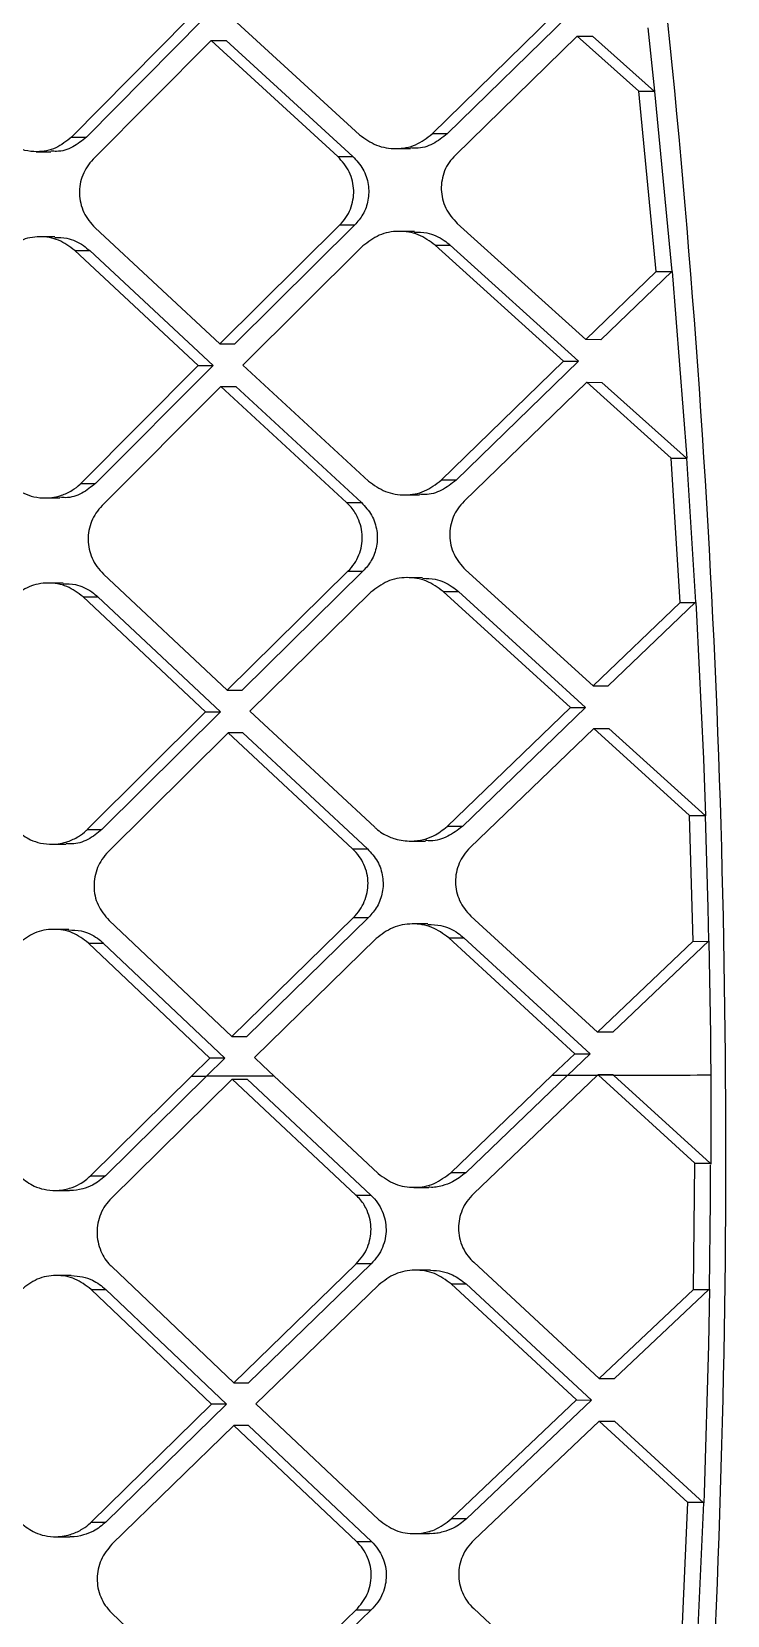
# Model space of a CAD drawing. Extents: x 939 to 1039, y 781 to 934.
# Drawn here: x 1029.366 to 1030.083, y 821.815 to 823.448 of the extents above; entities that cross this region are included whole.
import ezdxf

# ---------------------------------------------------------------- set-up
doc = ezdxf.new("R2010")
doc.units = 0
doc.header["$MEASUREMENT"] = 0
doc.layers.add('1', color=4, linetype='Continuous')

# ---------------------------------------------------------------- blocks, each defined once
blk = doc.blocks.new('Envoy')
at = {"layer": '1', "color": 3, "linetype": 'Continuous', "lineweight": 25}
for p, q in [((90.8736, 24.2862), (90.7532, 24.1647)), ((90.889, 24.2861), (90.7685, 24.1647)), ((91.0503, 24.1671), (90.9194, 24.2867)), ((91.1251, 24.1679), (91.2506, 24.2906)), ((91.2663, 24.2905), (91.1407, 24.1679)), ((90.8972, 24.2644), (90.7754, 24.1418)), ((90.8972, 24.2644), (90.9126, 24.2644)), ((91.0278, 24.1448), (90.8972, 24.2644)), ((90.9126, 24.2644), (91.0433, 24.1448)), ((91.2749, 24.2688), (91.1491, 24.1462)), ((91.3385, 24.212), (91.2749, 24.2688)), ((91.2749, 24.2688), (91.2906, 24.2688)), ((91.2906, 24.2688), (91.3545, 24.2117)), ((91.3477, 24.2774), (91.3547, 24.2119)), ((91.3385, 24.212), (91.3543, 24.212)), ((91.3564, 24.026), (91.3385, 24.212)), ((91.3544, 24.2118), (91.3723, 24.0262)), ((90.7532, 24.1647), (90.7685, 24.1647)), ((91.1407, 24.1679), (91.1251, 24.1679)), ((90.7166, 24.1496), (90.7319, 24.1496)), ((91.0874, 24.1528), (91.1029, 24.1528)), ((91.0278, 24.1448), (91.0433, 24.1448)), ((90.7774, 24.0711), (90.9062, 23.9514)), ((90.9062, 23.9514), (91.0298, 24.0741)), ((91.0453, 24.0741), (90.9216, 23.9514)), ((91.0298, 24.0741), (91.0453, 24.0741)), ((91.1068, 24.0674), (91.0912, 24.0674)), ((91.1511, 24.0755), (91.2836, 23.9559)), ((90.7359, 24.0618), (90.7206, 24.0619)), ((91.0536, 24.0524), (90.9297, 23.9297)), ((91.1283, 24.0532), (91.1439, 24.0532)), ((91.2605, 23.9336), (91.1283, 24.0532)), ((91.1439, 24.0532), (91.2762, 23.9336)), ((90.7566, 24.0477), (90.7719, 24.0476)), ((90.8839, 23.9292), (90.7566, 24.0477)), ((90.7719, 24.0476), (90.8992, 23.9291)), ((91.2836, 23.9559), (91.3564, 24.026)), ((91.3724, 24.0262), (91.2993, 23.9558)), ((91.3564, 24.026), (91.3722, 24.026)), ((91.3726, 24.0262), (91.3879, 23.8336)), ((91.2993, 23.9558), (91.2836, 23.9559)), ((90.9062, 23.9514), (90.9216, 23.9514)), ((90.7626, 23.8077), (90.8839, 23.9292)), ((90.8992, 23.9292), (90.7779, 23.8077)), ((90.8839, 23.9292), (90.8992, 23.9291)), ((90.9297, 23.9297), (91.0595, 23.8101)), ((91.1343, 23.811), (91.2605, 23.9336)), ((91.2762, 23.9336), (91.1498, 23.8109)), ((91.2605, 23.9336), (91.2762, 23.9336)), ((90.9073, 23.9074), (90.7846, 23.7848)), ((90.9073, 23.9074), (90.9227, 23.9074)), ((91.0369, 23.7878), (90.9073, 23.9074)), ((90.9227, 23.9074), (91.0524, 23.7878)), ((91.2847, 23.9119), (91.1581, 23.7892)), ((91.2847, 23.9119), (91.3004, 23.9118)), ((91.3716, 23.8337), (91.2847, 23.9119)), ((91.3003, 23.9118), (91.3876, 23.8335)), ((91.3716, 23.8337), (91.3874, 23.8337)), ((91.381, 23.6849), (91.3716, 23.8337)), ((91.3876, 23.8335), (91.3969, 23.6851)), ((90.7626, 23.8077), (90.7779, 23.8077)), ((91.1499, 23.8109), (91.1343, 23.8109)), ((90.7259, 23.7926), (90.7412, 23.7926)), ((91.0965, 23.7959), (91.112, 23.7958)), ((91.0369, 23.7878), (91.0523, 23.7878)), ((90.7861, 23.7141), (90.9138, 23.5945)), ((90.9138, 23.5945), (91.0383, 23.7171)), ((91.0538, 23.7171), (90.9292, 23.5945)), ((91.0383, 23.7171), (91.0538, 23.7171)), ((91.1152, 23.7104), (91.0997, 23.7105)), ((91.1596, 23.7185), (91.2911, 23.5989)), ((90.7445, 23.7049), (90.7292, 23.7049)), ((90.7651, 23.6907), (90.7804, 23.6907)), ((90.8913, 23.5722), (90.7651, 23.6907)), ((90.7804, 23.6907), (90.9067, 23.5722)), ((91.0619, 23.6954), (90.9371, 23.5727)), ((91.1366, 23.6962), (91.1522, 23.6962)), ((91.2679, 23.5766), (91.1366, 23.6962)), ((91.1522, 23.6962), (91.2835, 23.5766)), ((91.2911, 23.5989), (91.381, 23.6849)), ((91.397, 23.6851), (91.3068, 23.5989)), ((91.381, 23.6849), (91.3967, 23.6849)), ((91.3973, 23.685), (91.398, 23.672)), ((91.398, 23.672), (91.405, 23.5236)), ((90.9138, 23.5945), (90.9292, 23.5944)), ((91.2911, 23.5989), (91.3068, 23.5989)), ((91.1407, 23.454), (91.2679, 23.5766)), ((91.2835, 23.5766), (91.1563, 23.454)), ((91.2679, 23.5766), (91.2835, 23.5766)), ((90.7692, 23.4507), (90.8913, 23.5722)), ((90.9067, 23.5722), (90.7844, 23.4507)), ((90.8913, 23.5722), (90.9067, 23.5722)), ((90.9371, 23.5727), (91.066, 23.4531)), ((90.9146, 23.5505), (90.7909, 23.4278)), ((90.93, 23.5504), (90.9146, 23.5505)), ((91.0431, 23.4308), (90.9146, 23.5505)), ((90.93, 23.5504), (91.0586, 23.4308)), ((91.2918, 23.5549), (91.1643, 23.4323)), ((91.2918, 23.5549), (91.3075, 23.5549)), ((91.3908, 23.4653), (91.2918, 23.5549)), ((91.3075, 23.5549), (91.407, 23.4649)), ((91.405, 23.5236), (91.4072, 23.465)), ((91.3908, 23.4653), (91.4066, 23.4652)), ((91.3944, 23.3356), (91.3908, 23.4653)), ((91.4068, 23.4649), (91.4096, 23.3701)), ((90.7692, 23.4507), (90.7844, 23.4507)), ((91.1563, 23.454), (91.1407, 23.454)), ((90.7324, 23.4357), (90.7476, 23.4356)), ((91.0431, 23.4308), (91.0586, 23.4308)), ((91.1028, 23.4389), (91.1183, 23.4389)), ((91.4096, 23.3701), (91.4104, 23.3358)), ((90.7502, 23.3479), (90.7349, 23.3479)), ((90.7918, 23.3571), (90.9186, 23.2375)), ((90.9186, 23.2375), (91.044, 23.3601)), ((91.0595, 23.3601), (90.934, 23.2375)), ((91.044, 23.3601), (91.0595, 23.3601)), ((91.1208, 23.3535), (91.1053, 23.3535)), ((91.1652, 23.3615), (91.2958, 23.2419)), ((90.7707, 23.3337), (90.786, 23.3337)), ((90.8959, 23.2152), (90.7707, 23.3337)), ((90.7859, 23.3337), (90.9113, 23.2152)), ((91.0674, 23.3384), (90.9417, 23.2158)), ((91.1422, 23.3393), (91.1577, 23.3393)), ((91.2724, 23.2196), (91.1422, 23.3393)), ((91.1577, 23.3392), (91.2881, 23.2196)), ((91.2958, 23.2419), (91.3944, 23.3356)), ((91.4106, 23.3359), (91.3115, 23.2419)), ((91.3944, 23.3356), (91.4102, 23.3355)), ((91.4107, 23.3358), (91.4122, 23.2392)), ((90.9186, 23.2375), (90.934, 23.2375)), ((91.3115, 23.2419), (91.2958, 23.2419)), ((91.4122, 23.2392), (91.4124, 23.2207)), ((91.2491, 23.1974), (91.2724, 23.2196)), ((91.2881, 23.2196), (91.2647, 23.1973)), ((91.2724, 23.2196), (91.2881, 23.2196)), ((91.4124, 23.2207), (91.4126, 23.1976)), ((90.877, 23.1966), (90.8959, 23.2152)), ((90.9113, 23.2152), (90.8923, 23.1965)), ((90.9113, 23.2152), (90.8959, 23.2152)), ((90.7727, 23.0938), (90.877, 23.1966)), ((90.8922, 23.1964), (90.788, 23.0937)), ((90.919, 23.1935), (90.7943, 23.0709)), ((90.877, 23.1966), (90.8924, 23.1966)), ((90.919, 23.1935), (90.9344, 23.1935)), ((91.0465, 23.0739), (90.919, 23.1935)), ((90.9344, 23.1935), (91.062, 23.0738)), ((91.0696, 23.0961), (90.9619, 23.1968)), ((91.1443, 23.097), (91.2491, 23.1974)), ((91.2646, 23.1972), (91.1598, 23.097)), ((91.2957, 23.1975), (91.1677, 23.0753)), ((91.2491, 23.1974), (91.2647, 23.1974)), ((91.3961, 23.1068), (91.2966, 23.1975)), ((91.3125, 23.1973), (91.4119, 23.1067)), ((91.4125, 23.1974), (91.4125, 23.1059)), ((91.3949, 22.9767), (91.3961, 23.1068)), ((91.3961, 23.1068), (91.4119, 23.1067)), ((91.4121, 23.1052), (91.412, 23.0682)), ((90.7727, 23.0938), (90.788, 23.0937)), ((91.1598, 23.097), (91.1443, 23.097)), ((90.7358, 23.0787), (90.7511, 23.0787)), ((91.0465, 23.0739), (91.062, 23.0738)), ((91.1062, 23.0819), (91.1218, 23.0819)), ((91.412, 23.0682), (91.411, 22.9769)), ((91.168, 23.0046), (91.2976, 22.8849)), ((90.7529, 22.9909), (90.7376, 22.9909)), ((90.7946, 23.0002), (90.9204, 22.8805)), ((90.9204, 22.8805), (91.0468, 23.0032)), ((91.0623, 23.0031), (90.9358, 22.8805)), ((91.0623, 23.0031), (91.0468, 23.0032)), ((91.1236, 22.9965), (91.108, 22.9965)), ((90.7733, 22.9767), (90.7886, 22.9767)), ((90.8975, 22.8583), (90.7733, 22.9767)), ((90.7885, 22.9767), (90.9129, 22.8582)), ((91.0701, 22.9814), (90.9433, 22.8588)), ((91.1448, 22.9823), (91.1604, 22.9823)), ((91.274, 22.8627), (91.1448, 22.9823)), ((91.1603, 22.9823), (91.2897, 22.8626)), ((91.2976, 22.8849), (91.3949, 22.9767)), ((91.4107, 22.9767), (91.3133, 22.8849)), ((91.3949, 22.9767), (91.4107, 22.9767)), ((91.4114, 22.9768), (91.4103, 22.9197)), ((91.4103, 22.9197), (91.4057, 22.7661)), ((90.9204, 22.8805), (90.9358, 22.8805)), ((91.2976, 22.8849), (91.3133, 22.8849)), ((90.7733, 22.7368), (90.8975, 22.8583)), ((90.9129, 22.8582), (90.7886, 22.7368)), ((90.9129, 22.8582), (90.8975, 22.8583)), ((90.9433, 22.8588), (91.0702, 22.7392)), ((91.1449, 22.74), (91.274, 22.8627)), ((91.2897, 22.8626), (91.1605, 22.74)), ((91.274, 22.8627), (91.2897, 22.8626)), ((90.9204, 22.8365), (90.7947, 22.7139)), ((90.9358, 22.8365), (90.9204, 22.8365)), ((91.047, 22.7169), (90.9204, 22.8365)), ((90.9358, 22.8365), (91.0625, 22.7169)), ((91.2976, 22.8409), (91.1682, 22.7183)), ((91.2976, 22.8409), (91.3133, 22.8409)), ((91.3891, 22.757), (91.2976, 22.8409)), ((91.3133, 22.8409), (91.4051, 22.7567)), ((91.4057, 22.7661), (91.4054, 22.7568)), ((91.3823, 22.6081), (91.3891, 22.757)), ((91.4048, 22.7569), (91.3891, 22.757)), ((91.405, 22.7567), (91.3989, 22.6205)), ((90.7733, 22.7368), (90.7886, 22.7368)), ((91.1605, 22.74), (91.1449, 22.74)), ((90.7363, 22.7217), (90.7516, 22.7217)), ((91.047, 22.7169), (91.0625, 22.7169)), ((91.1067, 22.725), (91.1223, 22.7249)), ((90.9193, 22.5236), (91.0467, 22.6462)), ((91.0622, 22.6462), (90.9347, 22.5235)), ((91.0467, 22.6462), (91.0622, 22.6462)), ((91.168, 22.6476), (91.2966, 22.528)), ((90.7945, 22.6432), (90.9193, 22.5236))]:
    blk.add_line(p, q, dxfattribs=at)
at = {"layer": '1', "color": 3, "linetype": 'Continuous', "lineweight": 25, "flags": 128}
blk.add_lwpolyline([(90.9619, 23.1968), (90.9506, 23.2074), (90.9417, 23.2158)], dxfattribs=at)
at = {"layer": '1', "color": 3, "linetype": 'Continuous', "lineweight": 25}
for points, knots in [([(91.0089, 26.2134), (91.0708, 25.9685), (91.1944, 25.4786), (91.3212, 24.7307), (91.4038, 23.9769), (91.4359, 23.219), (91.4171, 22.4608), (91.348, 21.706), (91.2347, 20.9564), (91.1202, 20.4646), (91.0629, 20.2187)], [0, 0, 0, 0, 0.125001, 0.250001, 0.375003, 0.499997, 0.624991, 0.749994, 0.874996, 1, 1, 1, 1]), ([(90.7532, 24.1647), (90.748, 24.1605), (90.7375, 24.1521), (90.7198, 24.1489), (90.7066, 24.1503), (90.6938, 24.154), (90.6865, 24.1595), (90.681, 24.1635)], [0, 0, 0, 0, 0.248653, 0.498596, 0.660735, 0.74998, 1, 1, 1, 1]), ([(90.7685, 24.1647), (90.764, 24.161), (90.7549, 24.1537), (90.7415, 24.1493), (90.7338, 24.1501), (90.7319, 24.1503)], [0, 0, 0, 0, 0.428295, 0.855852, 1, 1, 1, 1]), ([(91.0503, 24.1671), (91.0559, 24.163), (91.0672, 24.1549), (91.0881, 24.1517), (91.1087, 24.1553), (91.1197, 24.1637), (91.1251, 24.1679)], [0, 0, 0, 0, 0.249298, 0.501274, 0.752569, 1, 1, 1, 1]), ([(91.1407, 24.1679), (91.1359, 24.1642), (91.1265, 24.1569), (91.1127, 24.1525), (91.1048, 24.1533), (91.1029, 24.1535)], [0, 0, 0, 0, 0.431191, 0.861344, 1, 1, 1, 1]), ([(90.7754, 24.1418), (90.7732, 24.1393), (90.7689, 24.1344), (90.7644, 24.1255), (90.7617, 24.1161), (90.761, 24.1062), (90.7623, 24.0964), (90.7665, 24.0837), (90.7731, 24.0761), (90.7774, 24.0711)], [0, 0, 0, 0, 0.128293, 0.25102, 0.375657, 0.499565, 0.622811, 0.74867, 1, 1, 1, 1]), ([(91.0298, 24.0741), (91.0321, 24.0766), (91.0365, 24.0815), (91.0411, 24.0904), (91.0438, 24.0998), (91.0446, 24.1097), (91.0432, 24.1195), (91.0389, 24.1322), (91.0322, 24.1398), (91.0278, 24.1448)], [0, 0, 0, 0, 0.129008, 0.251237, 0.375948, 0.49934, 0.622243, 0.748162, 1, 1, 1, 1]), ([(91.0433, 24.1448), (91.0471, 24.1406), (91.0547, 24.1323), (91.0601, 24.116), (91.0598, 24.0996), (91.0547, 24.085), (91.0483, 24.0776), (91.0453, 24.0741)], [0, 0, 0, 0, 0.212566, 0.425583, 0.628191, 0.824067, 1, 1, 1, 1]), ([(91.1491, 24.1462), (91.1468, 24.1437), (91.1424, 24.1388), (91.1377, 24.13), (91.135, 24.1205), (91.1342, 24.1106), (91.1356, 24.1008), (91.1399, 24.088), (91.1466, 24.0805), (91.1511, 24.0755)], [0, 0, 0, 0, 0.128795, 0.251236, 0.375741, 0.499284, 0.622344, 0.748032, 1, 1, 1, 1]), ([(91.1283, 24.0532), (91.1227, 24.0573), (91.1114, 24.0654), (91.0906, 24.0686), (91.0699, 24.065), (91.059, 24.0565), (91.0536, 24.0524)], [0, 0, 0, 0, 0.249406, 0.501409, 0.752662, 1, 1, 1, 1]), ([(91.1067, 24.0667), (91.1111, 24.0667), (91.1218, 24.0666), (91.1347, 24.0608), (91.1418, 24.0549), (91.1439, 24.0532)], [0, 0, 0, 0, 0.320255, 0.797797, 1, 1, 1, 1]), ([(90.7566, 24.0477), (90.7512, 24.0517), (90.7403, 24.0598), (90.7202, 24.063), (90.7002, 24.0595), (90.6897, 24.0512), (90.6844, 24.0471)], [0, 0, 0, 0, 0.249505, 0.500984, 0.752041, 1, 1, 1, 1]), ([(90.7358, 24.0612), (90.74, 24.0612), (90.7504, 24.061), (90.7628, 24.0552), (90.7698, 24.0494), (90.7719, 24.0476)], [0, 0, 0, 0, 0.32097, 0.788697, 1, 1, 1, 1]), ([(90.6905, 23.8065), (90.6948, 23.8032), (90.7021, 23.7976), (90.7148, 23.7934), (90.728, 23.792), (90.7417, 23.7943), (90.7533, 23.7999), (90.76, 23.8046), (90.7624, 23.8074), (90.7626, 23.8077)], [0, 0, 0, 0, 0.203072, 0.340056, 0.500361, 0.704939, 0.856412, 0.983794, 1, 1, 1, 1]), ([(90.7779, 23.8077), (90.7733, 23.804), (90.7642, 23.7967), (90.7508, 23.7923), (90.7431, 23.7931), (90.7412, 23.7933)], [0, 0, 0, 0, 0.430225, 0.859843, 1, 1, 1, 1]), ([(91.0595, 23.8101), (91.0651, 23.806), (91.0764, 23.7979), (91.0972, 23.7947), (91.1179, 23.7983), (91.1288, 23.8068), (91.1343, 23.8109)], [0, 0, 0, 0, 0.2490208, 0.5009934, 0.7523104, 1, 1, 1, 1]), ([(91.1499, 23.8109), (91.1451, 23.8072), (91.1355, 23.7999), (91.1217, 23.7955), (91.1139, 23.7963), (91.112, 23.7965)], [0, 0, 0, 0, 0.433073, 0.865343, 1, 1, 1, 1]), ([(91.1581, 23.7892), (91.1558, 23.7867), (91.1513, 23.7818), (91.1466, 23.773), (91.1438, 23.7636), (91.143, 23.7537), (91.1442, 23.7438), (91.1484, 23.7311), (91.1551, 23.7235), (91.1595, 23.7185)], [0, 0, 0, 0, 0.129174, 0.251499, 0.376223, 0.49967, 0.622867, 0.748365, 1, 1, 1, 1]), ([(90.7846, 23.7848), (90.7824, 23.7823), (90.778, 23.7774), (90.7735, 23.7686), (90.7707, 23.7591), (90.77, 23.7494), (90.7711, 23.7397), (90.7741, 23.7305), (90.779, 23.7216), (90.7837, 23.7166), (90.7861, 23.7141)], [0, 0, 0, 0, 0.12668, 0.251752, 0.375817, 0.499303, 0.617614, 0.740135, 0.867451, 1, 1, 1, 1]), ([(91.0383, 23.7171), (91.0407, 23.7197), (91.0452, 23.7247), (91.0498, 23.7337), (91.0526, 23.7431), (91.0533, 23.7528), (91.0521, 23.7626), (91.0484, 23.773), (91.0433, 23.7817), (91.0385, 23.7863), (91.0369, 23.7878)], [0, 0, 0, 0, 0.131627, 0.25828, 0.380502, 0.499029, 0.622479, 0.748642, 0.914434, 1, 1, 1, 1]), ([(91.0524, 23.7878), (91.0561, 23.7837), (91.0636, 23.7754), (91.0689, 23.7592), (91.0686, 23.7429), (91.0634, 23.7281), (91.0569, 23.7206), (91.0538, 23.7171)], [0, 0, 0, 0, 0.211098, 0.422646, 0.624388, 0.820352, 1, 1, 1, 1]), ([(91.1366, 23.6962), (91.131, 23.7003), (91.1198, 23.7085), (91.099, 23.7116), (91.0783, 23.708), (91.0674, 23.6996), (91.0619, 23.6954)], [0, 0, 0, 0, 0.249119, 0.501076, 0.752364, 1, 1, 1, 1]), ([(91.1152, 23.7098), (91.1196, 23.7097), (91.1304, 23.7096), (91.1431, 23.7037), (91.1502, 23.6979), (91.1522, 23.6962)], [0, 0, 0, 0, 0.325676, 0.80331, 1, 1, 1, 1]), ([(90.7651, 23.6907), (90.7597, 23.6947), (90.7489, 23.7028), (90.7288, 23.706), (90.7088, 23.7025), (90.6982, 23.6943), (90.6929, 23.6901)], [0, 0, 0, 0, 0.249315, 0.500765, 0.751799, 1, 1, 1, 1]), ([(90.7444, 23.7042), (90.7487, 23.7042), (90.7591, 23.704), (90.7715, 23.6982), (90.7783, 23.6924), (90.7804, 23.6907)], [0, 0, 0, 0, 0.326505, 0.794436, 1, 1, 1, 1]), ([(90.697, 23.4495), (90.7014, 23.4461), (90.7088, 23.4405), (90.7215, 23.4364), (90.7346, 23.435), (90.7482, 23.4374), (90.7598, 23.4429), (90.7664, 23.4477), (90.7689, 23.4504), (90.7692, 23.4507)], [0, 0, 0, 0, 0.20781, 0.343525, 0.500234, 0.705419, 0.857151, 0.984189, 1, 1, 1, 1]), ([(90.7844, 23.4507), (90.7798, 23.447), (90.7706, 23.4397), (90.7571, 23.4353), (90.7495, 23.4361), (90.7477, 23.4363)], [0, 0, 0, 0, 0.43232, 0.863987, 1, 1, 1, 1]), ([(91.066, 23.4531), (91.0663, 23.4528), (91.0671, 23.4519), (91.0702, 23.4494), (91.0766, 23.4451), (91.0882, 23.4402), (91.1022, 23.4382), (91.1157, 23.44), (91.1288, 23.4445), (91.1362, 23.4504), (91.1407, 23.454)], [0, 0, 0, 0, 0.016045, 0.04522, 0.143627, 0.295639, 0.501075, 0.657457, 0.792858, 1, 1, 1, 1]), ([(91.1563, 23.454), (91.1515, 23.4503), (91.1418, 23.4429), (91.1279, 23.4385), (91.1202, 23.4393), (91.1184, 23.4395)], [0, 0, 0, 0, 0.43525, 0.869623, 1, 1, 1, 1]), ([(91.044, 23.3601), (91.0463, 23.3626), (91.0508, 23.3675), (91.0555, 23.3764), (91.0584, 23.3858), (91.0593, 23.3956), (91.0582, 23.4055), (91.055, 23.4148), (91.0501, 23.4236), (91.0455, 23.4284), (91.0431, 23.4308)], [0, 0, 0, 0, 0.129616, 0.251355, 0.376333, 0.499361, 0.622455, 0.747766, 0.869815, 1, 1, 1, 1]), ([(91.0586, 23.4308), (91.0623, 23.4267), (91.0697, 23.4185), (91.0749, 23.4024), (91.0746, 23.3861), (91.0693, 23.3713), (91.0627, 23.3637), (91.0595, 23.3601)], [0, 0, 0, 0, 0.209568, 0.419589, 0.620344, 0.816272, 1, 1, 1, 1]), ([(91.1643, 23.4323), (91.162, 23.4298), (91.1575, 23.4249), (91.1528, 23.416), (91.1498, 23.4066), (91.1489, 23.3967), (91.1501, 23.3869), (91.1532, 23.3775), (91.1582, 23.3688), (91.1629, 23.364), (91.1652, 23.3615)], [0, 0, 0, 0, 0.129385, 0.251412, 0.376192, 0.499379, 0.622605, 0.747694, 0.870038, 1, 1, 1, 1]), ([(90.7909, 23.4278), (90.7887, 23.4253), (90.7843, 23.4204), (90.7797, 23.4116), (90.7769, 23.4022), (90.776, 23.3923), (90.7771, 23.3825), (90.7811, 23.3698), (90.7875, 23.3622), (90.7918, 23.3571)], [0, 0, 0, 0, 0.129017, 0.251378, 0.376431, 0.500101, 0.623744, 0.749134, 1, 1, 1, 1]), ([(90.7707, 23.3337), (90.7653, 23.3377), (90.7545, 23.3458), (90.7344, 23.349), (90.7144, 23.3455), (90.7038, 23.3373), (90.6985, 23.3332)], [0, 0, 0, 0, 0.249136, 0.50054, 0.751591, 1, 1, 1, 1]), ([(91.1422, 23.3393), (91.1366, 23.3433), (91.1254, 23.3515), (91.1046, 23.3546), (91.0839, 23.351), (91.0729, 23.3426), (91.0674, 23.3384)], [0, 0, 0, 0, 0.24874, 0.500467, 0.751977, 1, 1, 1, 1]), ([(91.1208, 23.3528), (91.1253, 23.3527), (91.1362, 23.3526), (91.1489, 23.3467), (91.1558, 23.3409), (91.1577, 23.3393)], [0, 0, 0, 0, 0.333239, 0.811457, 1, 1, 1, 1]), ([(90.7501, 23.3473), (90.7545, 23.3472), (90.765, 23.347), (90.7773, 23.3411), (90.784, 23.3354), (90.786, 23.3337)], [0, 0, 0, 0, 0.332933, 0.801301, 1, 1, 1, 1]), ([(90.9612, 23.1966), (90.9507, 23.1966), (90.9277, 23.1965), (90.9048, 23.1965), (90.8924, 23.1964)], [0, 0, 0, 0, 0.457075, 1, 1, 1, 1]), ([(91.296, 23.1972), (91.2925, 23.1972), (91.2821, 23.1972), (91.2716, 23.1972), (91.2647, 23.1972)], [0, 0, 0, 0, 0.3365129, 1, 1, 1, 1]), ([(91.2957, 23.1975), (91.2958, 23.1976), (91.2959, 23.1977), (91.2961, 23.1978), (91.2962, 23.1979)], [0, 0, 0, 0, 0.562606, 1, 1, 1, 1]), ([(91.2962, 23.1979), (91.2962, 23.1978), (91.2964, 23.1977), (91.2966, 23.1975), (91.2966, 23.1975)], [0, 0, 0, 0, 0.558991, 1, 1, 1, 1]), ([(91.3118, 23.1979), (91.3089, 23.1979), (91.3037, 23.1979), (91.2985, 23.1979), (91.2962, 23.1979)], [0, 0, 0, 0, 0.559949, 1, 1, 1, 1]), ([(91.3122, 23.1975), (91.3093, 23.1975), (91.3041, 23.1975), (91.2989, 23.1975), (91.2966, 23.1975)], [0, 0, 0, 0, 0.560057, 1, 1, 1, 1]), ([(91.4125, 23.1974), (91.3937, 23.1974), (91.3601, 23.1973), (91.3266, 23.1973), (91.3119, 23.1973)], [0, 0, 0, 0, 0.5602637, 1, 1, 1, 1]), ([(90.7006, 23.0926), (90.7051, 23.0891), (90.7125, 23.0834), (90.7252, 23.0794), (90.7376, 23.0781), (90.7503, 23.0802), (90.7627, 23.0852), (90.7692, 23.0908), (90.7728, 23.0938)], [0, 0, 0, 0, 0.211831, 0.346426, 0.49998, 0.683209, 0.827708, 1, 1, 1, 1]), ([(90.788, 23.0937), (90.7838, 23.0902), (90.7767, 23.0844), (90.7641, 23.08), (90.7559, 23.0782), (90.7514, 23.0787), (90.7511, 23.0788)], [0, 0, 0, 0, 0.39662, 0.663317, 0.97529, 1, 1, 1, 1]), ([(91.0696, 23.0961), (91.0751, 23.0921), (91.0863, 23.0839), (91.107, 23.0808), (91.1277, 23.0844), (91.1388, 23.0928), (91.1443, 23.097)], [0, 0, 0, 0, 0.248505, 0.500078, 0.751513, 1, 1, 1, 1]), ([(91.1598, 23.097), (91.1554, 23.0935), (91.148, 23.0876), (91.1351, 23.0832), (91.1267, 23.0815), (91.1221, 23.082), (91.1218, 23.082)], [0, 0, 0, 0, 0.397608, 0.664838, 0.977329, 1, 1, 1, 1]), ([(90.7943, 23.0709), (90.7921, 23.0684), (90.7876, 23.0635), (90.7829, 23.0547), (90.78, 23.0452), (90.7791, 23.0354), (90.7801, 23.0255), (90.784, 23.0136), (90.7891, 23.0049), (90.7941, 23.0006), (90.7946, 23.0002)], [0, 0, 0, 0, 0.12706, 0.252377, 0.376466, 0.499922, 0.624083, 0.74971, 0.973837, 1, 1, 1, 1]), ([(91.0468, 23.0032), (91.0492, 23.0057), (91.0539, 23.0108), (91.0586, 23.0198), (91.0615, 23.0292), (91.0624, 23.0388), (91.0614, 23.0486), (91.0579, 23.059), (91.0529, 23.0677), (91.0482, 23.0723), (91.0465, 23.0739)], [0, 0, 0, 0, 0.133042, 0.260364, 0.382473, 0.500046, 0.623571, 0.749195, 0.913358, 1, 1, 1, 1]), ([(91.062, 23.0738), (91.0644, 23.0713), (91.0691, 23.0664), (91.074, 23.0575), (91.0769, 23.0481), (91.0779, 23.0386), (91.077, 23.0291), (91.0741, 23.0198), (91.0694, 23.0108), (91.0647, 23.0057), (91.0623, 23.0031)], [0, 0, 0, 0, 0.132416, 0.259527, 0.381948, 0.500251, 0.617743, 0.73979, 0.867037, 1, 1, 1, 1]), ([(91.1677, 23.0753), (91.1654, 23.0727), (91.1607, 23.0677), (91.1559, 23.0588), (91.153, 23.0495), (91.152, 23.0397), (91.1531, 23.0296), (91.1565, 23.0197), (91.1615, 23.0111), (91.166, 23.0066), (91.168, 23.0046)], [0, 0, 0, 0, 0.131908, 0.257716, 0.378007, 0.499467, 0.623963, 0.760965, 0.889965, 1, 1, 1, 1]), ([(90.7733, 22.9767), (90.7679, 22.9808), (90.7572, 22.9889), (90.7371, 22.9921), (90.7171, 22.9886), (90.7064, 22.9803), (90.7011, 22.9762)], [0, 0, 0, 0, 0.248918, 0.500132, 0.751214, 1, 1, 1, 1]), ([(90.7529, 22.9909), (90.7568, 22.9906), (90.7643, 22.9902), (90.7768, 22.9859), (90.7841, 22.9802), (90.7886, 22.9767)], [0, 0, 0, 0, 0.300985, 0.575842, 1, 1, 1, 1]), ([(91.1448, 22.9823), (91.1392, 22.9864), (91.128, 22.9945), (91.1073, 22.9976), (91.0866, 22.994), (91.0755, 22.9856), (91.0701, 22.9814)], [0, 0, 0, 0, 0.248585, 0.500187, 0.751629, 1, 1, 1, 1]), ([(91.1236, 22.9964), (91.1276, 22.9962), (91.1353, 22.9958), (91.1482, 22.9915), (91.1558, 22.9858), (91.1603, 22.9823)], [0, 0, 0, 0, 0.298812, 0.57574, 1, 1, 1, 1]), ([(90.7012, 22.7356), (90.7058, 22.7321), (90.7132, 22.7263), (90.7259, 22.7224), (90.7388, 22.7211), (90.7524, 22.7235), (90.764, 22.7291), (90.7706, 22.7338), (90.7731, 22.7365), (90.7733, 22.7368)], [0, 0, 0, 0, 0.214872, 0.348624, 0.499696, 0.707185, 0.859879, 0.985526, 1, 1, 1, 1]), ([(90.7886, 22.7368), (90.7845, 22.7334), (90.7775, 22.7276), (90.765, 22.7231), (90.7566, 22.7213), (90.752, 22.7218), (90.7516, 22.7218)], [0, 0, 0, 0, 0.385391, 0.653464, 0.971266, 1, 1, 1, 1]), ([(91.0702, 22.7392), (91.0757, 22.7351), (91.0868, 22.7269), (91.1051, 22.7242), (91.1187, 22.7259), (91.1318, 22.73), (91.1394, 22.7358), (91.1449, 22.74)], [0, 0, 0, 0, 0.248029, 0.49934, 0.657322, 0.75144, 1, 1, 1, 1]), ([(91.1605, 22.74), (91.1561, 22.7366), (91.1488, 22.7307), (91.1358, 22.7263), (91.1273, 22.7245), (91.1226, 22.725), (91.1223, 22.725)], [0, 0, 0, 0, 0.38939, 0.658754, 0.977595, 1, 1, 1, 1]), ([(90.7947, 22.7139), (90.7905, 22.7088), (90.7842, 22.7011), (90.7803, 22.6883), (90.7792, 22.6786), (90.7801, 22.6688), (90.783, 22.6595), (90.7876, 22.6506), (90.7922, 22.6457), (90.7945, 22.6432)], [0, 0, 0, 0, 0.25032, 0.375891, 0.499327, 0.619697, 0.742893, 0.869481, 1, 1, 1, 1]), ([(91.0467, 22.6462), (91.051, 22.6513), (91.0575, 22.659), (91.0615, 22.6718), (91.0626, 22.6815), (91.0617, 22.6912), (91.0588, 22.7005), (91.054, 22.7095), (91.0493, 22.7144), (91.047, 22.7169)], [0, 0, 0, 0, 0.250801, 0.376384, 0.499472, 0.61858, 0.741239, 0.868186, 1, 1, 1, 1]), ([(91.0625, 22.7169), (91.0648, 22.7144), (91.0695, 22.7094), (91.0743, 22.7005), (91.0772, 22.6912), (91.0781, 22.6816), (91.0771, 22.6721), (91.0742, 22.6628), (91.0693, 22.6538), (91.0646, 22.6487), (91.0622, 22.6462)], [0, 0, 0, 0, 0.131739, 0.258521, 0.381016, 0.499894, 0.616856, 0.738774, 0.866337, 1, 1, 1, 1]), ([(91.1682, 22.7183), (91.1658, 22.7157), (91.1611, 22.7107), (91.1562, 22.7017), (91.1532, 22.6924), (91.1522, 22.6828), (91.1531, 22.6733), (91.1561, 22.6639), (91.1609, 22.655), (91.1656, 22.6501), (91.168, 22.6476)], [0, 0, 0, 0, 0.133119, 0.260414, 0.382481, 0.499999, 0.619576, 0.742271, 0.868865, 1, 1, 1, 1])]:
    blk.add_open_spline(points, degree=3, knots=knots, dxfattribs=at)

msp = doc.modelspace()

# ---------------------------------------------------------------- block references
at = {"layer": '1'}
msp.add_blockref('Envoy', (938.6538, 799.1744), dxfattribs=at)

doc.saveas('drawing.dxf')
